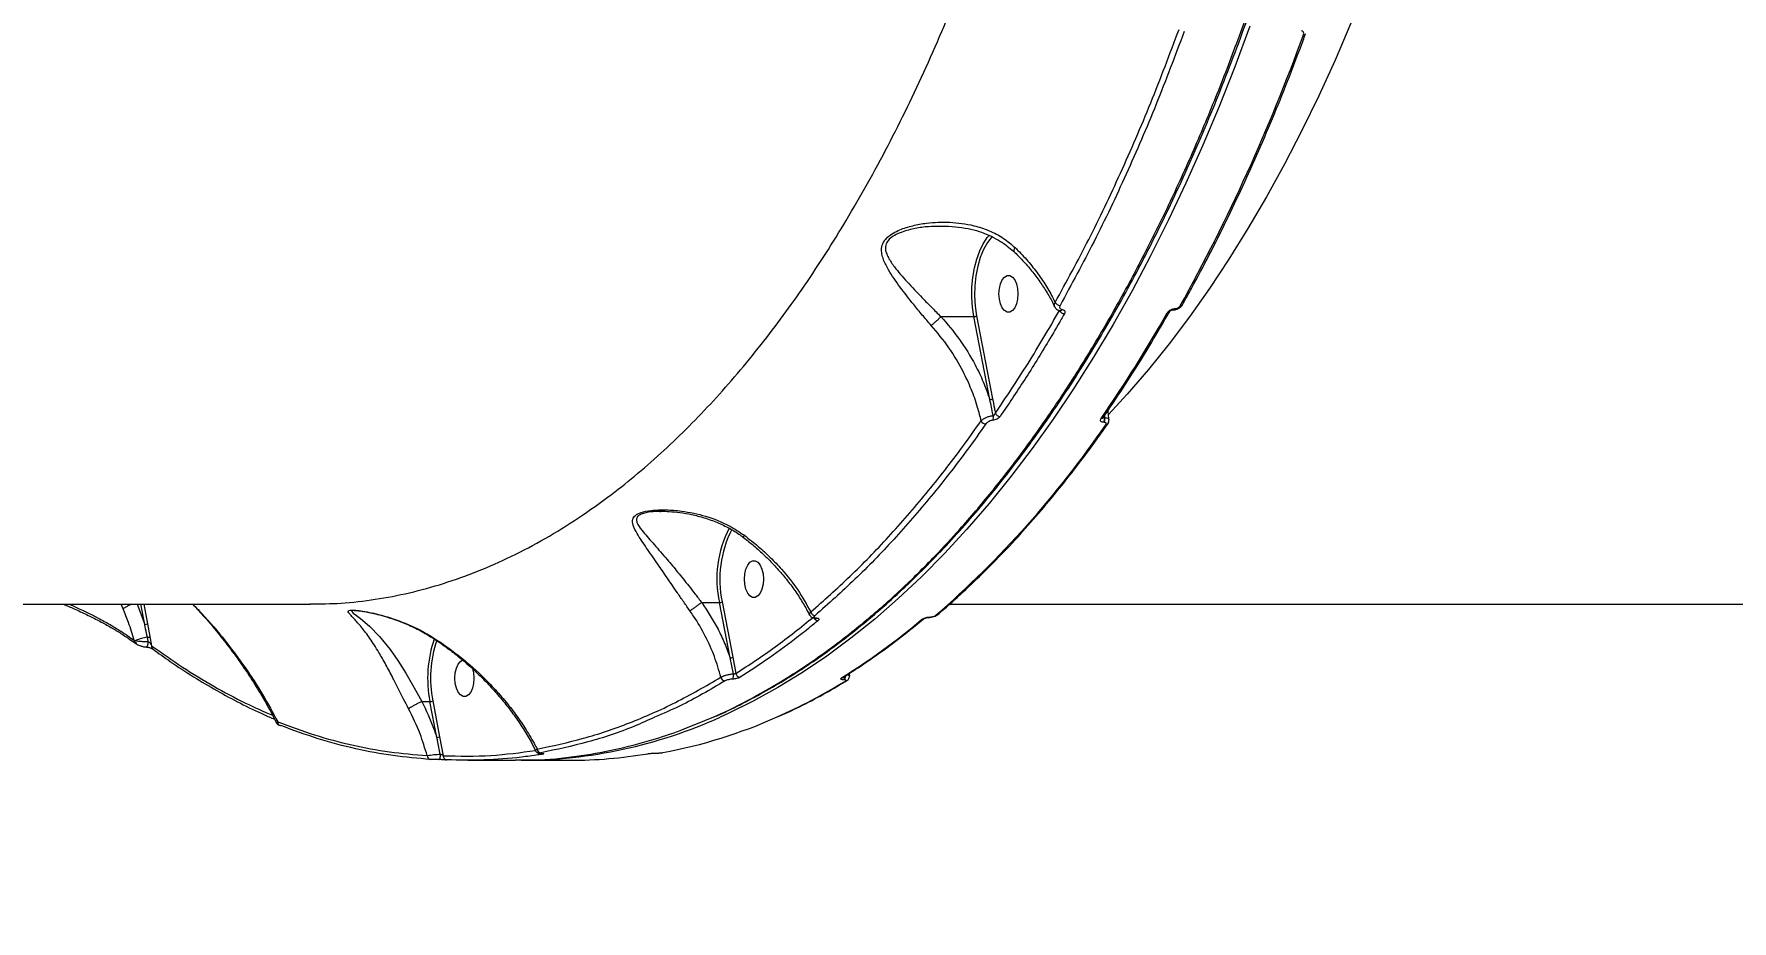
# Model space of a CAD drawing. Header units: millimetres. Extents: x -4688 to 6829, y -6350 to 4771.
# Drawn here: x 1241.4 to 1654.7, y -171.3 to 44.7 of the extents above; entities that cross this region are included whole.
import ezdxf

# ---------------------------------------------------------------- set-up
doc = ezdxf.new("R2010")
doc.units = ezdxf.units.MM
for name, color, linetype in [('DIKOM_ОБЪЕКТ', 7, 'Continuous'), ('DIKOM_РАЗМЕР_ЗОНА', 7, 'Continuous'), ('DIKOM_РАЗМЕР_ОБЪЕКТА', 7, 'Continuous')]:
    doc.layers.add(name, color=color, linetype=linetype)
doc.styles.add('style1', font='arial.ttf', dxfattribs={"width": 0.8})
doc.dimstyles.new('1-50', dxfattribs={"dimtxt": 300, "dimasz": 200, "dimexe": 100, "dimexo": 0, "dimgap": 100, "dimtad": 1, "dimtxsty": 'style1', "dimcen": 200, "dimclrd": 7, "dimclre": 7, "dimclrt": 7, "dimadec": 1, "dimazin": 2, "dimtfac": 1, "dimtmove": 0, "dimatfit": 2, "dimfxl": 0, "dimlwd": 25, "dimlwe": 18, "dimarcsym": 0})

# ---------------------------------------------------------------- blocks, each defined once
blk = doc.blocks.new('*D9')
at = {"layer": 'Defpoints', "color": 0, "transparency": 16777216}
for p in [(2285.35, 2926.08), (233.68, -3329.73), (5655.58, -3329.73)]:
    blk.add_point(p, dxfattribs=at)
at = {"layer": 'DIKOM_РАЗМЕР_ОБЪЕКТА', "color": 7, "lineweight": 18, "transparency": 16777216}
for p, q in [((2285.35, 2926.08), (5755.58, 2926.08)), ((233.68, -3329.73), (5755.58, -3329.73))]:
    blk.add_line(p, q, dxfattribs=at)
at = {"layer": 'DIKOM_РАЗМЕР_ОБЪЕКТА', "color": 7, "lineweight": 25, "transparency": 16777216}
blk.add_line((5655.58, 2726.08), (5655.58, -3129.73), dxfattribs=at)
at = {"layer": 'DIKOM_РАЗМЕР_ОБЪЕКТА', "color": 7, "transparency": 16777216}
for points in [[(5622.24, 2726.08), (5688.91, 2726.08), (5655.58, 2926.08)], [(5622.24, -3129.73), (5688.91, -3129.73), (5655.58, -3329.73)]]:
    blk.add_solid(points, dxfattribs=at)
at = {"layer": 'DIKOM_РАЗМЕР_ОБЪЕКТА', "color": 7, "transparency": 16777216, "insert": (5402.4, -130.27), "char_height": 300, "attachment_point": 5, "rotation": 90, "style": 'style1'}
blk.add_mtext('6250', dxfattribs=at)
blk = doc.blocks.new('*D10')
at = {"layer": 'Defpoints', "color": 0, "transparency": 16777216}
for p in [(2960.09, 4770.95), (741.18, -5330.34), (6729.08, -5330.34)]:
    blk.add_point(p, dxfattribs=at)
at = {"layer": 'DIKOM_РАЗМЕР_ЗОНА', "color": 7, "lineweight": 18, "transparency": 16777216}
for p, q in [((2960.09, 4770.95), (6829.08, 4770.95)), ((741.18, -5330.34), (6829.08, -5330.34))]:
    blk.add_line(p, q, dxfattribs=at)
at = {"layer": 'DIKOM_РАЗМЕР_ЗОНА', "color": 7, "lineweight": 25, "transparency": 16777216}
blk.add_line((6729.08, 4570.95), (6729.08, -5130.34), dxfattribs=at)
at = {"layer": 'DIKOM_РАЗМЕР_ЗОНА', "color": 7, "transparency": 16777216}
for points in [[(6695.74, 4570.95), (6762.41, 4570.95), (6729.08, 4770.95)], [(6695.74, -5130.34), (6762.41, -5130.34), (6729.08, -5330.34)]]:
    blk.add_solid(points, dxfattribs=at)
at = {"layer": 'DIKOM_РАЗМЕР_ЗОНА', "color": 7, "transparency": 16777216, "insert": (6475.9, -93.77), "char_height": 300, "attachment_point": 5, "rotation": 90, "style": 'style1'}
blk.add_mtext('10100', dxfattribs=at)
blk = doc.blocks.new('*D11')
at = {"layer": 'Defpoints', "color": 0, "transparency": 16777216}
for p in [(3703.08, 2652.76), (-3188.42, -47.63), (-3188.42, -4921.77)]:
    blk.add_point(p, dxfattribs=at)
at = {"layer": 'DIKOM_РАЗМЕР_ОБЪЕКТА', "color": 7, "lineweight": 18, "transparency": 16777216}
for p, q in [((3703.08, 2652.76), (3703.08, -5021.77)), ((-3188.42, -47.63), (-3188.42, -5021.77))]:
    blk.add_line(p, q, dxfattribs=at)
at = {"layer": 'DIKOM_РАЗМЕР_ОБЪЕКТА', "color": 7, "lineweight": 25, "transparency": 16777216}
blk.add_line((3503.08, -4921.77), (-2988.42, -4921.77), dxfattribs=at)
at = {"layer": 'DIKOM_РАЗМЕР_ОБЪЕКТА', "color": 7, "transparency": 16777216}
for points in [[(-2988.42, -4888.44), (-2988.42, -4955.11), (-3188.42, -4921.77)], [(3503.08, -4888.44), (3503.08, -4955.11), (3703.08, -4921.77)]]:
    blk.add_solid(points, dxfattribs=at)
at = {"layer": 'DIKOM_РАЗМЕР_ОБЪЕКТА', "color": 7, "transparency": 16777216, "insert": (4.08, -4668.6), "char_height": 300, "attachment_point": 5, "style": 'style1'}
blk.add_mtext('6900', dxfattribs=at)
blk = doc.blocks.new('*D12')
at = {"layer": 'Defpoints', "color": 0, "transparency": 16777216}
for p in [(4937.72, 2926.08), (-4688.42, -671.13), (4937.72, -6249.77)]:
    blk.add_point(p, dxfattribs=at)
at = {"layer": 'DIKOM_РАЗМЕР_ЗОНА', "color": 7, "lineweight": 18, "transparency": 16777216}
for p, q in [((4937.72, 2926.08), (4937.72, -6349.77)), ((-4688.42, -671.13), (-4688.42, -6349.77))]:
    blk.add_line(p, q, dxfattribs=at)
at = {"layer": 'DIKOM_РАЗМЕР_ЗОНА', "color": 7, "lineweight": 25, "transparency": 16777216}
blk.add_line((-4488.42, -6249.77), (4737.72, -6249.77), dxfattribs=at)
at = {"layer": 'DIKOM_РАЗМЕР_ЗОНА', "color": 7, "transparency": 16777216}
for points in [[(-4488.42, -6216.44), (-4488.42, -6283.11), (-4688.42, -6249.77)], [(4737.72, -6216.44), (4737.72, -6283.11), (4937.72, -6249.77)]]:
    blk.add_solid(points, dxfattribs=at)
at = {"layer": 'DIKOM_РАЗМЕР_ЗОНА', "color": 7, "transparency": 16777216, "insert": (124.65, -5996.6), "char_height": 300, "attachment_point": 5, "style": 'style1'}
blk.add_mtext('9650', dxfattribs=at)

msp = doc.modelspace()

# ---------------------------------------------------------------- linework, layer by layer
at = {"layer": 'DIKOM_ОБЪЕКТ', "color": 7, "linetype": 'Continuous', "lineweight": 15}
for p, q in [((1462.441, -2.167), (1461.971, -2.171)), ((1462.165, -24.103), (1470.164, -24.103)), ((1474.07, -44.303), (1470.164, -24.103)), ((1470.835, -23.931), (1474.74, -44.128)), ((1518.757, -22.425), (1518.804, -22.425)), ((1519.104, -22.164), (1519.151, -22.164)), ((1501.898, -48.323), (1501.966, -48.706)), ((1501.966, -48.706), (1502.034, -48.706)), ((1502.034, -48.706), (1502.014, -48.153)), ((1501.854, -49.837), (1501.785, -49.837)), ((1394.442, -71.564), (1393.724, -71.577)), ((1010.582, -94.135), (1308.631, -94.135)), ((1263.065, -95.268), (1262.587, -94.135)), ((1266.472, -94.135), (1268.342, -99.068)), ((1268.342, -99.068), (1267.388, -94.135)), ((1268.092, -94.135), (1269.012, -98.893)), ((1403.947, -93.719), (1408.231, -93.719)), ((1410.842, -107.225), (1408.231, -93.719)), ((1408.901, -93.546), (1411.512, -107.05)), ((1464.258, -94.135), (1726.368, -94.135)), ((1269.012, -98.893), (1269.601, -101.992)), ((1319.405, -95.649), (1319.296, -95.647)), ((1459.288, -97.328), (1459.356, -97.328)), ((1459.493, -97.245), (1459.562, -97.245)), ((1265.762, -102.913), (1266.186, -102.999)), ((1269.191, -103.222), (1268.98, -102.163)), ((1269.601, -101.992), (1270.028, -104.248)), ((1268.759, -104.561), (1268.773, -104.562)), ((1411.635, -111.077), (1410.842, -107.225)), ((1411.512, -107.05), (1412.253, -110.97)), ((1439.954, -111.614), (1439.881, -110.97)), ((1438.318, -111.967), (1438.316, -111.969)), ((1438.538, -112.53), (1438.491, -112.53)), ((1335.813, -117.843), (1335.817, -117.842)), ((1335.817, -117.842), (1337.769, -117.842)), ((1339.457, -126.572), (1337.769, -117.842)), ((1338.439, -117.667), (1340.127, -126.396)), ((1340.127, -126.396), (1341.002, -131.018)), ((1346.957, -132.135), (1358.601, -132.135)), ((1360.315, -132.135), (1371.887, -132.135)), ((1392.922, -130.376), (1392.969, -130.372)), ((1392.922, -130.376), (1393.011, -130.376)), ((1392.969, -130.372), (1393.058, -130.372)), ((1393.011, -130.376), (1393.058, -130.372))]:
    msp.add_line(p, q, dxfattribs=at)
at = {"layer": 'DIKOM_ОБЪЕКТ', "color": 7, "linetype": 'Continuous', "lineweight": 15, "flags": 128}
for points in [[(1537.387, 46.621), (1533.707, 36.746), (1529.881, 27.082), (1525.912, 17.638), (1521.804, 8.422), (1517.559, -0.559), (1513.182, -9.297), (1508.677, -17.785), (1504.046, -26.015), (1499.294, -33.981), (1494.426, -41.676), (1489.444, -49.093), (1484.354, -56.227), (1479.159, -63.07), (1473.864, -69.618), (1468.473, -75.866), (1462.991, -81.806), (1457.423, -87.436), (1451.773, -92.749), (1446.046, -97.741), (1440.247, -102.409), (1434.38, -106.749), (1428.451, -110.755), (1422.465, -114.427), (1416.426, -117.759), (1410.341, -120.749), (1408.442, -121.608)], [(1561.97, 47.32), (1558.12, 38.382), (1554.132, 29.675), (1550.009, 21.209), (1545.755, 12.991), (1541.374, 5.029), (1536.87, -2.67), (1532.247, -10.099), (1527.509, -17.251), (1522.661, -24.119), (1517.708, -30.696), (1512.654, -36.978), (1507.503, -42.957), (1502.949, -47.906)], [(1470.164, -24.103), (1469.832, -21.769), (1469.679, -19.366), (1469.709, -16.946), (1469.922, -14.56), (1470.311, -12.26), (1470.87, -10.095), (1471.586, -8.113), (1472.444, -6.355), (1473.129, -5.265)], [(1474.612, -4.546), (1474.512, -4.656), (1473.456, -6.047), (1472.523, -7.737), (1471.736, -9.687), (1471.113, -11.85), (1470.67, -14.174), (1470.416, -16.602), (1470.359, -19.077), (1470.5, -21.54), (1470.835, -23.931)], [(1473.129, -5.265), (1473.425, -4.86), (1473.941, -4.237)], [(1480.913, -18.553), (1480.819, -19.82), (1480.545, -20.986), (1480.113, -21.954), (1479.558, -22.646), (1478.925, -23.007), (1478.266, -23.007), (1477.633, -22.646), (1477.078, -21.954), (1476.646, -20.986), (1476.372, -19.82), (1476.278, -18.553), (1476.372, -17.285), (1476.646, -16.12), (1477.078, -15.152), (1477.633, -14.459), (1478.266, -14.098), (1478.925, -14.098), (1479.558, -14.459), (1480.113, -15.152), (1480.545, -16.12), (1480.819, -17.285), (1480.913, -18.553)], [(1418.951, -88.012), (1418.857, -89.28), (1418.583, -90.445), (1418.151, -91.413), (1417.596, -92.105), (1416.963, -92.466), (1416.303, -92.466), (1415.67, -92.105), (1415.115, -91.413), (1414.683, -90.445), (1414.409, -89.28), (1414.315, -88.012), (1414.409, -86.744), (1414.683, -85.579), (1415.115, -84.611), (1415.67, -83.919), (1416.303, -83.558), (1416.963, -83.558), (1417.596, -83.919), (1418.151, -84.611), (1418.583, -85.579), (1418.857, -86.744), (1418.951, -88.012)], [(1319.296, -95.647), (1319.08, -95.645), (1318.968, -95.659), (1318.713, -95.816), (1319.102, -96.283), (1319.872, -96.876), (1320.827, -97.604), (1323.042, -99.487), (1325.487, -101.986), (1328.089, -105.197), (1329.95, -107.857), (1331.883, -110.934), (1333.222, -113.221), (1334.596, -115.661), (1335.813, -117.842), (1335.813, -117.843), (1335.813, -117.843)], [(1268.773, -104.562), (1268.856, -104.54), (1268.959, -104.443), (1269.052, -104.274), (1269.126, -104.048), (1269.177, -103.782), (1269.199, -103.499), (1269.191, -103.222)], [(1266.035, -103.627), (1266.027, -103.62), (1265.968, -103.569)], [(1348.489, -112.135), (1348.395, -113.403), (1348.121, -114.568), (1347.689, -115.536), (1347.134, -116.228), (1346.501, -116.589), (1345.842, -116.589), (1345.209, -116.228), (1344.654, -115.536), (1344.222, -114.568), (1343.948, -113.403), (1343.854, -112.135), (1343.948, -110.867), (1344.222, -109.702), (1344.654, -108.734), (1345.209, -108.042), (1345.768, -107.704)], [(1348.147, -109.782), (1348.395, -110.867), (1348.489, -112.135)], [(1339.92, -131.977), (1340.011, -131.954), (1340.098, -131.874), (1340.175, -131.741), (1340.238, -131.563), (1340.283, -131.35), (1340.308, -131.116), (1340.31, -130.873), (1340.29, -130.637)], [(1365.161, -130.646), (1364.993, -130.626), (1364.949, -130.615)]]:
    msp.add_lwpolyline(points, dxfattribs=at)
at = {"layer": 'DIKOM_ОБЪЕКТ', "color": 7, "linetype": 'Continuous', "lineweight": 15}
for centre, radius, start, end in [((1122.755, 199.033), 454.692, 330.98869, 340.13048), ((1550.455, 45.014), 0.527, 261.67067, 327.15674), ((1491.204, -19.921), 1.433, 210.73406, 267.84387), ((1492.261, -21.969), 1.413, 208.36608, 268.03164), ((1491.235, -22.099), 0.525, 267.1738, 328.73959), ((1218.316, 145.976), 343.469, 325.43329, 330.49617), ((1517.298, -22.609), 0.57, 264.72418, 325.73956), ((1518.71, -22.002), 0.426, 275.74727, 337.6816), ((1518.756, -22.001), 0.427, 276.34434, 337.61631), ((1520.446, -20.915), 0.572, 264.85952, 325.67567), ((1474.084, -42.993), 1.311, 269.39035, 300.01766), ((1473.158, -48.909), 1.33, 205.13992, 267.1189), ((1472.992, -48.676), 1.938, 339.90611, 14.26599), ((1476.621, -47.098), 1.329, 203.35123, 267.35014), ((1501.189, -48.293), 0.605, 266.49995, 322.23803), ((1500.387, -49.033), 1.613, 330.13174, 11.70712), ((1500.455, -49.033), 1.613, 330.13174, 11.70712), ((1300.026, 88.316), 245.269, 310.98442, 325.54505), ((1502.306, -49.846), 0.602, 266.34128, 322.19795), ((1434.664, -87.97), 27.051, 152.73697, 192.27154), ((1435.006, -88.037), 26.68, 152.99766, 191.91764), ((1408.245, -92.39), 1.33, 269.38499, 299.55553), ((1268.356, -97.758), 1.311, 269.39037, 300.01936), ((1431.59, -95.706), 1.169, 194.98291, 265.84185), ((1432.324, -96.984), 1.127, 208.19459, 266.62862), ((1431.628, -97.132), 0.435, 266.76947, 305.33268), ((1346.107, 34.666), 173.108, 302.04014, 310.0361), ((1457.477, -97.207), 0.665, 268.70912, 310.14148), ((1459.281, -97.014), 0.314, 270.51655, 312.65996), ((1459.348, -97.013), 0.316, 272.07077, 312.59442), ((1460.902, -96.168), 0.666, 268.72289, 309.84842), ((1266.535, -103.031), 0.781, 171.28824, 223.51145), ((1266.883, -103.278), 0.751, 158.21644, 234.44267), ((1269.869, -110.22), 8.106, 96.29615, 117.02245), ((1268.952, -100.849), 1.314, 271.22811, 299.59535), ((1366.617, -112.152), 29.404, 160.93814, 191.15792), ((1366.841, -112.175), 28.928, 161.45459, 190.94309), ((1270.789, -104.445), 0.786, 165.4972, 229.89998), ((1410.856, -105.915), 1.311, 269.39037, 300.01936), ((1410.083, -111.495), 1.606, 326.99581, 15.08584), ((1413.353, -110.815), 1.111, 188.05471, 265.38759), ((1437.777, -111.701), 1.125, 312.5567, 5.19892), ((1409.676, -111.716), 1.102, 190.58995, 265.44241), ((1363.917, 9.572), 143.548, 293.98224, 301.49282), ((1437.95, -111.379), 0.694, 269.43513, 301.63745), ((1437.74, -111.709), 1.113, 312.45088, 4.12246), ((1438.912, -112.136), 0.696, 269.47691, 301.26014), ((1337.783, -116.532), 1.311, 269.39108, 300.01897), ((1301.533, -122.883), 0.807, 173.44388, 267.33994), ((1359.744, -14.224), 117.91, 270.09605, 294.39402), ((1371.682, -8.48), 123.899, 280.60562, 294.09465), ((1339.471, -125.261), 1.311, 269.39037, 300.01936), ((1337.997, -131.026), 0.906, 178.67588, 265.83141), ((1341.922, -131.097), 0.923, 175.07656, 265.35978), ((1364.838, -129.352), 0.978, 182.81514, 265.3421), ((1371.844, -19.635), 112.5, 270.02168, 279.6639)]:
    msp.add_arc(centre, radius, start, end, dxfattribs=at)
for points, knots in [([(1406.674, -121.602), (1406.927, -121.5), (1410.123, -120.206), (1416.19, -117.054), (1425.24, -111.87), (1434.553, -105.558), (1443.761, -98.373), (1452.48, -90.66), (1460.033, -83.21), (1467.365, -75.293), (1474.48, -66.93), (1481.987, -57.257), (1489.317, -46.931), (1496.447, -35.973), (1503.371, -24.376), (1510.071, -12.157), (1516.53, 0.671), (1522.654, 13.923), (1528.433, 27.544), (1533.868, 41.497), (1539.024, 55.951), (1543.884, 70.874), (1548.064, 84.993), (1551.629, 98.142), (1554.657, 110.232), (1557.488, 122.522), (1560.559, 137.088), (1563.724, 154.008), (1566.811, 173.377), (1569.422, 193.075), (1571.545, 213.074), (1573.157, 233.134), (1574.253, 253.173), (1574.817, 271.041), (1574.886, 282.285), (1574.915, 286.863)], [0, 0, 0, 0, 0.002674, 0.0336807, 0.0647414, 0.1000294, 0.1353971, 0.1670974, 0.1988555, 0.2227766, 0.2536396, 0.2846463, 0.3157069, 0.3470465, 0.3784418, 0.4100276, 0.441856, 0.4737428, 0.5046057, 0.5356123, 0.566673, 0.5980125, 0.6294078, 0.6531848, 0.6769619, 0.7008368, 0.7247118, 0.7605838, 0.7964558, 0.8324116, 0.8686227, 0.9049201, 0.940256, 0.9756719, 1, 1, 1, 1]), ([(1406.965, -121.551), (1407.369, -121.381), (1409.718, -120.393), (1413.968, -118.29), (1419.702, -115.23), (1425.37, -111.85), (1430.977, -108.181), (1436.525, -104.215), (1442.015, -99.953), (1447.449, -95.394), (1452.827, -90.535), (1458.152, -85.376), (1463.425, -79.913), (1468.636, -74.156), (1473.764, -68.13), (1478.789, -61.854), (1483.701, -55.344), (1488.501, -48.598), (1493.193, -41.613), (1497.777, -34.389), (1502.256, -26.922), (1506.63, -19.213), (1510.9, -11.257), (1515.069, -3.054), (1519.137, 5.402), (1523.099, 14.102), (1526.943, 23.013), (1530.651, 32.103), (1534.215, 41.347), (1537.632, 50.741), (1540.906, 60.289), (1544.038, 69.994), (1547.029, 79.858), (1549.88, 89.885), (1552.592, 100.076), (1555.165, 110.436), (1557.6, 120.967), (1559.896, 131.668), (1562.047, 142.509), (1564.043, 153.444), (1565.877, 164.438), (1567.548, 175.478), (1569.056, 186.569), (1570.404, 197.717), (1571.591, 208.924), (1572.619, 220.194), (1573.487, 231.529), (1574.195, 242.932), (1574.746, 254.409), (1575.131, 265.96), (1575.359, 276.787), (1575.38, 283.764), (1575.39, 286.864)], [0, 0, 0, 0, 0.0042449, 0.0246877, 0.0450503, 0.0653556, 0.0856268, 0.1058867, 0.1261566, 0.1464529, 0.1667981, 0.1872147, 0.2077253, 0.2283458, 0.2489713, 0.2694856, 0.2899078, 0.3102607, 0.3305674, 0.3508508, 0.3711338, 0.3914346, 0.4117734, 0.4321732, 0.452657, 0.4732477, 0.4938795, 0.5144259, 0.5348715, 0.5552397, 0.5755536, 0.5958365, 0.6161116, 0.6363993, 0.6567178, 0.6770901, 0.6975392, 0.7180884, 0.7387175, 0.7593013, 0.7797703, 0.8001549, 0.8204783, 0.8407639, 0.8610347, 0.8813137, 0.9016165, 0.9219664, 0.9423865, 0.9628997, 0.9835157, 1, 1, 1, 1]), ([(1308.553, -94.039), (1311.078, -94.028), (1316.389, -94.005), (1324.472, -93.03), (1332.806, -91.447), (1341.118, -89.162), (1349.408, -86.2), (1357.652, -82.552), (1365.844, -78.215), (1373.954, -73.194), (1381.472, -67.844), (1388.398, -62.314), (1394.689, -56.786), (1400.821, -50.893), (1406.797, -44.649), (1412.667, -38.004), (1418.331, -31.077), (1423.78, -23.906), (1429.023, -16.511), (1434.144, -8.776), (1439.248, -0.532), (1444.311, 8.23), (1449.273, 17.441), (1454.023, 26.894), (1458.568, 36.579), (1462.945, 46.575), (1467.08, 56.705), (1470.972, 66.928), (1474.633, 77.232), (1478.122, 87.777), (1481.823, 99.819), (1485.649, 113.437), (1489.495, 128.716), (1492.993, 144.342), (1496.126, 160.26), (1498.891, 176.439), (1501.273, 192.848), (1503.306, 209.473), (1504.333, 220.694), (1504.847, 226.311)], [0, 0, 0, 0, 0.026935, 0.0566634, 0.0864437, 0.1163874, 0.1463841, 0.1765925, 0.2068555, 0.2372861, 0.2677726, 0.29267, 0.317598, 0.3418501, 0.3661022, 0.3904683, 0.4148345, 0.43803, 0.4612254, 0.4845208, 0.5078162, 0.5326544, 0.5575231, 0.5817173, 0.6059116, 0.6302195, 0.6545275, 0.6776674, 0.7008072, 0.7240466, 0.7472859, 0.7787273, 0.8102329, 0.841801, 0.8734341, 0.9049789, 0.9365886, 0.9682615, 1, 1, 1, 1]), ([(1489.972, -20.654), (1492.719, -15.603), (1498.22, -5.487), (1505.953, 10.793), (1513.331, 27.818), (1517.852, 39.83), (1520.115, 45.844)], [0, 0, 0, 0, 0.2482505, 0.4971903, 0.7482387, 1, 1, 1, 1]), ([(1521.362, 45.293), (1519.126, 39.349), (1514.647, 27.443), (1507.295, 10.445), (1499.517, -5.963), (1493.942, -16.219), (1491.15, -21.353)], [0, 0, 0, 0, 0.2482503, 0.4971899, 0.7482385, 1, 1, 1, 1]), ([(1520.918, -21.237), (1521.683, -19.862), (1523.9, -15.874), (1527.484, -9.097), (1531.63, -0.839), (1535.656, 7.64), (1539.56, 16.329), (1543.34, 25.221), (1546.928, 34.153), (1549.418, 40.699), (1550.702, 44.195), (1550.898, 44.728)], [0, 0, 0, 0, 0.0688513, 0.1996783, 0.3305051, 0.4613287, 0.5921489, 0.7229657, 0.8537789, 0.9777041, 1, 1, 1, 1]), ([(1550.379, 44.493), (1550.416, 44.632), (1550.482, 44.878), (1550.415, 45.174), (1550.264, 45.367), (1550.081, 45.45), (1549.951, 45.457), (1549.912, 45.458)], [0, 0, 0, 0, 0.3025704, 0.534681, 0.7254608, 0.9171004, 1, 1, 1, 1]), ([(1459.799, -26.232), (1459.066, -25.392), (1457.588, -23.7), (1455.006, -20.565), (1452.125, -16.865), (1449.631, -13.25), (1448.264, -10.588), (1447.746, -8.843), (1447.637, -7.429), (1448.045, -6.002), (1449.088, -4.731), (1450.494, -3.732), (1452.537, -2.739), (1455.287, -1.883), (1459.386, -1.151), (1464.419, -0.96), (1469.565, -1.663), (1473.935, -3.097), (1477.365, -4.846), (1479.288, -6.508), (1480.189, -7.286)], [0, 0, 0, 0, 0.0515649, 0.1038944, 0.1938056, 0.2863971, 0.343697, 0.372759, 0.4024673, 0.4366789, 0.4671091, 0.4964619, 0.5269704, 0.5803763, 0.634947, 0.725167, 0.8181223, 0.8802031, 0.943889, 1, 1, 1, 1]), ([(1461.971, -2.171), (1461.03, -2.156), (1458.989, -2.122), (1455.871, -2.613), (1453.038, -3.316), (1451.02, -4.19), (1449.721, -5.063), (1448.828, -6.093), (1448.556, -7.345), (1448.804, -8.573), (1449.498, -10.112), (1451.12, -12.447), (1453.916, -15.652), (1457.03, -18.944), (1459.817, -21.795), (1461.356, -23.333), (1462.143, -24.108), (1462.145, -24.11)], [0, 0, 0, 0, 0.0678899, 0.1472384, 0.227781, 0.2806192, 0.3117447, 0.352637, 0.3988824, 0.4398019, 0.4821495, 0.5666074, 0.7028512, 0.8425728, 0.9207204, 0.9997607, 1, 1, 1, 1]), ([(1461.977, -2.07), (1462.115, -2.063), (1463.351, -2.006), (1465.645, -2.165), (1468.669, -2.603), (1471.384, -3.298), (1473.843, -4.209), (1476.141, -5.397), (1478.18, -6.744), (1479.329, -7.808), (1479.835, -8.277)], [0, 0, 0, 0, 0.0211976, 0.1899465, 0.3524853, 0.4918717, 0.6219617, 0.7592092, 0.8938393, 1, 1, 1, 1]), ([(1480.189, -7.286), (1480.171, -7.316), (1480.088, -7.448), (1479.935, -7.731), (1479.823, -8.047), (1479.894, -8.141), (1479.925, -8.181)], [0, 0, 0, 0, 0.0663634, 0.2940787, 0.6941129, 1, 1, 1, 1]), ([(1479.884, -8.216), (1480.613, -8.943), (1482.157, -10.484), (1484.273, -12.958), (1486.27, -15.584), (1488.003, -18.26), (1489.185, -20.306), (1489.698, -21.45), (1489.808, -21.696)], [0, 0, 0, 0, 0.1729449, 0.3666746, 0.5606659, 0.7542954, 0.9471559, 1, 1, 1, 1]), ([(1480.189, -7.286), (1480.424, -7.518), (1481.625, -8.704), (1483.667, -10.937), (1486.111, -14.062), (1488.27, -17.315), (1489.403, -19.536), (1489.972, -20.654)], [0, 0, 0, 0, 0.0563914, 0.288291, 0.5227681, 0.7600043, 1, 1, 1, 1]), ([(1489.833, -21.681), (1489.833, -21.681), (1489.727, -21.56), (1489.732, -21.201), (1489.892, -20.836), (1489.972, -20.654)], [0, 0, 0, 0, 0.0009517, 0.5003269, 1, 1, 1, 1]), ([(1459.799, -26.232), (1459.816, -26.219), (1459.992, -26.082), (1460.384, -25.761), (1461.002, -25.218), (1461.63, -24.632), (1461.973, -24.284), (1462.145, -24.11)], [0, 0, 0, 0, 0.0262315, 0.2630996, 0.508735, 0.7543675, 1, 1, 1, 1]), ([(1462.145, -24.11), (1462.147, -24.108), (1462.153, -24.104), (1462.161, -24.103), (1462.165, -24.103)], [0, 0, 0, 0, 0.413179, 1, 1, 1, 1]), ([(1462.165, -24.103), (1463.711, -25.911), (1466.844, -29.573), (1470.138, -35.047), (1472.535, -40.002), (1473.557, -42.865), (1474.07, -44.303)], [0, 0, 0, 0, 0.300144, 0.6082191, 0.8030963, 1, 1, 1, 1]), ([(1470.164, -24.103), (1470.215, -24.101), (1470.317, -24.097), (1470.487, -24.068), (1470.646, -24.024), (1470.754, -23.979), (1470.81, -23.948), (1470.829, -23.935), (1470.835, -23.931)], [0, 0, 0, 0, 0.2146449, 0.4292897, 0.6439376, 0.8585921, 0.9552035, 1, 1, 1, 1]), ([(1475.401, -47.624), (1478.076, -43.643), (1483.433, -35.67), (1488.487, -26.987), (1491.017, -22.641)], [0, 0, 0, 0, 0.49945, 1, 1, 1, 1]), ([(1492.212, -23.382), (1491.958, -23.829), (1490.684, -26.063), (1487.5, -31.496), (1482.576, -39.5), (1478.566, -45.449), (1476.56, -48.425)], [0, 0, 0, 0, 0.0507693, 0.253855, 0.6266991, 1, 1, 1, 1]), ([(1489.867, -21.689), (1489.927, -21.815), (1490.076, -22.122), (1490.542, -22.435), (1490.943, -22.613), (1491.185, -22.613), (1491.21, -22.613)], [0, 0, 0, 0, 0.2414979, 0.5921007, 0.9576845, 1, 1, 1, 1]), ([(1491.15, -21.353), (1491.1, -21.468), (1491, -21.698), (1491.052, -22.006), (1491.251, -22.24), (1491.498, -22.342), (1491.657, -22.367), (1491.684, -22.372)], [0, 0, 0, 0, 0.2378088, 0.4755153, 0.7135038, 0.9515312, 1, 1, 1, 1]), ([(1491.202, -22.624), (1491.212, -22.625), (1491.234, -22.628), (1491.228, -22.626), (1491.225, -22.626)], [0, 0, 0, 0, 0.4648263, 1, 1, 1, 1]), ([(1491.684, -22.372), (1491.71, -22.376), (1491.868, -22.401), (1492.114, -22.502), (1492.312, -22.735), (1492.363, -23.04), (1492.263, -23.268), (1492.212, -23.382)], [0, 0, 0, 0, 0.0479293, 0.2856334, 0.523625, 0.7617704, 1, 1, 1, 1]), ([(1501.667, -48.663), (1502.5, -47.446), (1504.917, -43.918), (1508.839, -37.882), (1513.383, -30.536), (1516.315, -25.452), (1517.769, -22.929)], [0, 0, 0, 0, 0.1499024, 0.434722, 0.7195448, 1, 1, 1, 1]), ([(1517.246, -23.176), (1517.324, -23.063), (1517.482, -22.835), (1517.875, -22.532), (1518.331, -22.302), (1518.761, -22.181), (1519.007, -22.168), (1519.104, -22.164)], [0, 0, 0, 0, 0.2150376, 0.4299703, 0.6447112, 0.8592201, 1, 1, 1, 1]), ([(1517.771, -22.926), (1517.771, -22.926), (1517.773, -22.923), (1517.811, -22.865), (1517.899, -22.776), (1518.047, -22.66), (1518.244, -22.55), (1518.453, -22.471), (1518.64, -22.43), (1518.718, -22.428), (1518.754, -22.427)], [0, 0, 0, 0, 0.0187055, 0.1420086, 0.26544, 0.4099579, 0.5679992, 0.7306711, 0.8740953, 1, 1, 1, 1]), ([(1518.803, -22.425), (1518.803, -22.425), (1519.021, -22.452), (1519.507, -22.338), (1520.198, -22.029), (1520.697, -21.626), (1520.852, -21.313), (1520.895, -21.227)], [0, 0, 0, 0, 0.0006269, 0.270608, 0.5683413, 0.8807924, 1, 1, 1, 1]), ([(1519.151, -22.164), (1519.217, -22.16), (1519.382, -22.152), (1519.671, -22.07), (1519.975, -21.916), (1520.238, -21.713), (1520.342, -21.561), (1520.394, -21.484)], [0, 0, 0, 0, 0.1422682, 0.3570915, 0.5715532, 0.7857145, 1, 1, 1, 1]), ([(1471.954, -49.474), (1471.681, -48.384), (1471.035, -45.803), (1469.593, -41.764), (1467.34, -36.852), (1464.201, -31.506), (1461.279, -28.005), (1459.799, -26.232)], [0, 0, 0, 0, 0.1301673, 0.3081385, 0.4882733, 0.7408505, 1, 1, 1, 1]), ([(1474.87, -48.199), (1474.854, -48.12), (1474.597, -46.821), (1474.325, -45.523), (1474.07, -44.303)], [0, 0, 0, 0, 0.0607914, 1, 1, 1, 1]), ([(1474.74, -44.128), (1474.881, -44.872), (1475.103, -46.036), (1475.322, -47.203), (1475.401, -47.624)], [0, 0, 0, 0, 0.6388982, 1, 1, 1, 1]), ([(1430.461, -96.008), (1433.667, -93.177), (1440.088, -87.509), (1449.46, -77.833), (1458.624, -67.286), (1466.102, -57.711), (1470.471, -51.562), (1471.954, -49.474)], [0, 0, 0, 0, 0.22004644, 0.44062187, 0.66281158, 0.88554601, 1, 1, 1, 1]), ([(1471.954, -49.474), (1471.998, -49.428), (1472.175, -49.243), (1472.614, -48.924), (1473.319, -48.576), (1474.107, -48.31), (1474.615, -48.236), (1474.87, -48.199)], [0, 0, 0, 0, 0.07808282, 0.31397772, 0.54320928, 0.77108262, 1, 1, 1, 1]), ([(1474.812, -49.342), (1474.659, -49.365), (1474.353, -49.41), (1473.884, -49.593), (1473.47, -49.84), (1473.217, -50.069), (1473.116, -50.204), (1473.091, -50.238)], [0, 0, 0, 0, 0.2263604, 0.4527269, 0.6823825, 0.9207758, 1, 1, 1, 1]), ([(1476.56, -48.425), (1476.534, -48.46), (1476.432, -48.599), (1476.173, -48.835), (1475.751, -49.087), (1475.276, -49.273), (1474.967, -49.319), (1474.812, -49.342)], [0, 0, 0, 0, 0.0795875, 0.3194881, 0.5497988, 0.7748586, 1, 1, 1, 1]), ([(1474.87, -48.199), (1474.914, -48.188), (1474.966, -48.175), (1475.066, -48.121), (1475.175, -48.036), (1475.299, -47.878), (1475.369, -47.733), (1475.395, -47.646), (1475.401, -47.624)], [0, 0, 0, 0, 0.1726699, 0.1993868, 0.4134528, 0.6505821, 0.9118258, 1, 1, 1, 1]), ([(1501.785, -49.837), (1501.713, -49.834), (1501.498, -49.825), (1501.208, -49.728), (1501.007, -49.517), (1500.969, -49.226), (1501.091, -49.006), (1501.152, -48.897)], [0, 0, 0, 0, 0.1082969, 0.3204328, 0.5430623, 0.7715679, 1, 1, 1, 1]), ([(1501.666, -48.662), (1501.662, -48.668), (1501.657, -48.675), (1501.667, -48.663), (1501.667, -48.663)], [0, 0, 0, 0, 0.9758407, 1, 1, 1, 1]), ([(1501.776, -48.627), (1501.777, -48.628), (1501.794, -48.658), (1501.84, -48.678), (1501.905, -48.702), (1501.941, -48.705), (1501.966, -48.706)], [0, 0, 0, 0, 0.0010105, 0.5119767, 0.672048, 1, 1, 1, 1]), ([(1502.034, -48.706), (1502.133, -48.713), (1502.416, -48.734), (1502.783, -48.85), (1503.032, -49.031), (1503.029, -49.183), (1503.028, -49.235)], [0, 0, 0, 0, 0.1700243, 0.4896608, 0.8232552, 1, 1, 1, 1]), ([(1502.769, -50.207), (1502.807, -50.16), (1502.952, -49.975), (1503.075, -49.633), (1503.049, -49.343), (1503.038, -49.23)], [0, 0, 0, 0, 0.175113, 0.6785725, 1, 1, 1, 1]), ([(1503.087, -49.229), (1502.999, -48.593), (1502.89, -47.81), (1502.872, -47.041), (1502.869, -46.897)], [0, 0, 0, 0, 0.8128628, 1, 1, 1, 1]), ([(1473.091, -50.238), (1471.605, -52.33), (1467.261, -58.444), (1459.826, -67.97), (1450.682, -78.511), (1441.255, -88.261), (1434.758, -93.999), (1431.505, -96.872)], [0, 0, 0, 0, 0.1144547, 0.3345006, 0.5550758, 0.7772655, 1, 1, 1, 1]), ([(1461.328, -96.68), (1462.283, -95.858), (1465.052, -93.475), (1469.581, -89.311), (1474.89, -84.098), (1480.122, -78.601), (1485.273, -72.828), (1490.341, -66.785), (1495.319, -60.472), (1499.457, -54.919), (1501.92, -51.434), (1502.782, -50.214)], [0, 0, 0, 0, 0.0652905, 0.1892535, 0.3132289, 0.4372174, 0.5612163, 0.6852232, 0.8092358, 0.9332525, 1, 1, 1, 1]), ([(1502.268, -50.446), (1502.308, -50.375), (1502.388, -50.232), (1502.364, -50.043), (1502.233, -49.907), (1502.043, -49.844), (1501.903, -49.838), (1501.854, -49.837)], [0, 0, 0, 0, 0.2288294, 0.4578465, 0.6785143, 0.8883618, 1, 1, 1, 1]), ([(1401.062, -95.765), (1400.549, -95.034), (1399.516, -93.561), (1397.665, -90.852), (1395.525, -87.704), (1392.978, -83.992), (1390.424, -80.323), (1388.353, -77.266), (1387.179, -75.005), (1386.976, -73.533), (1387.683, -72.466), (1389.236, -71.695), (1391.866, -71.203), (1395.258, -71.095), (1399.73, -71.453), (1404.97, -72.582), (1410.163, -74.582), (1413.105, -76.545), (1414.307, -77.347)], [0, 0, 0, 0, 0.0400994, 0.0808883, 0.149972, 0.2211627, 0.3125707, 0.4066966, 0.4681058, 0.5184496, 0.5509518, 0.5857536, 0.6308473, 0.6885498, 0.7478282, 0.8397944, 0.9345761, 1, 1, 1, 1]), ([(1393.724, -71.577), (1393.185, -71.575), (1391.766, -71.57), (1389.972, -71.887), (1388.889, -72.333), (1388.269, -72.788), (1387.982, -73.319), (1388.073, -74.036), (1388.537, -75.069), (1389.887, -76.836), (1392.337, -79.576), (1395.223, -82.867), (1398.065, -86.275), (1400.36, -89.144), (1402.336, -91.667), (1403.402, -93.033), (1403.941, -93.72), (1403.941, -93.721)], [0, 0, 0, 0, 0.0398748, 0.1051012, 0.1424729, 0.1535169, 0.1988443, 0.2352231, 0.2726479, 0.3661019, 0.5091539, 0.655798, 0.764289, 0.8752474, 0.9371669, 0.9999499, 1, 1, 1, 1]), ([(1393.725, -71.527), (1393.819, -71.522), (1394.555, -71.486), (1396.198, -71.545), (1398.695, -71.767), (1401.566, -72.272), (1404.622, -73.063), (1407.701, -74.165), (1410.613, -75.584), (1412.739, -76.825), (1413.812, -77.684), (1414.08, -77.898)], [0, 0, 0, 0, 0.0137723, 0.1082709, 0.231937, 0.3653858, 0.5103262, 0.6656678, 0.8135288, 0.9535332, 1, 1, 1, 1]), ([(1414.094, -77.88), (1414.933, -78.539), (1416.712, -79.936), (1419.246, -82.244), (1421.727, -84.752), (1424.029, -87.384), (1426.138, -90.109), (1428.007, -92.9), (1429.346, -95.141), (1429.965, -96.443), (1430.135, -96.799)], [0, 0, 0, 0, 0.12044005, 0.25513475, 0.39153949, 0.52940081, 0.66833714, 0.80787388, 0.94742344, 1, 1, 1, 1]), ([(1414.128, -77.839), (1414.117, -77.815), (1414.092, -77.763), (1414.202, -77.534), (1414.292, -77.373), (1414.307, -77.347)], [0, 0, 0, 0, 0.4255094, 0.9080389, 1, 1, 1, 1]), ([(1414.307, -77.347), (1415.451, -78.237), (1417.663, -79.957), (1420.67, -82.744), (1423.99, -86.242), (1427.505, -90.663), (1429.467, -94.211), (1430.461, -96.008)], [0, 0, 0, 0, 0.164794, 0.3184402, 0.4735199, 0.7333093, 1, 1, 1, 1]), ([(1248.61, -94.135), (1249.474, -94.503), (1251.414, -95.33), (1254.242, -96.66), (1257.119, -98.109), (1259.81, -99.582), (1262.283, -101.059), (1264.355, -102.401), (1265.479, -103.233), (1265.956, -103.585)], [0, 0, 0, 0, 0.1207295, 0.2712922, 0.4235221, 0.5770622, 0.7314476, 0.8861035, 1, 1, 1, 1]), ([(1249.953, -94.135), (1250.216, -94.247), (1252.773, -95.334), (1256.14, -97.016), (1259.94, -99.104), (1262.955, -100.92), (1264.725, -102.177), (1265.762, -102.913)], [0, 0, 0, 0, 0.0399333, 0.3874886, 0.5658787, 0.7456056, 1, 1, 1, 1]), ([(1265.204, -94.135), (1265.078, -94.186), (1264.695, -94.343), (1264.068, -94.65), (1263.491, -94.971), (1263.192, -95.17), (1263.084, -95.253), (1263.065, -95.268)], [0, 0, 0, 0, 0.1452059, 0.4411437, 0.7370826, 0.953068, 1, 1, 1, 1]), ([(1279.996, -94.135), (1280.992, -95.197), (1283.118, -97.466), (1286.18, -101.102), (1289.271, -105.059), (1292.289, -109.264), (1295.174, -113.63), (1297.797, -118.065), (1299.502, -121.141), (1300.248, -122.732), (1300.308, -122.859)], [0, 0, 0, 0, 0.1175523, 0.2510052, 0.3901711, 0.5353947, 0.6882157, 0.8391499, 0.9872428, 1, 1, 1, 1]), ([(1280.05, -94.135), (1280.781, -94.878), (1283.612, -97.757), (1287.906, -102.896), (1292.844, -109.5), (1297.155, -116.107), (1299.54, -120.564), (1300.732, -122.79)], [0, 0, 0, 0, 0.08303621, 0.32183634, 0.54775714, 0.77406244, 1, 1, 1, 1]), ([(1403.941, -93.721), (1403.743, -93.86), (1403.346, -94.139), (1402.645, -94.634), (1401.964, -95.117), (1401.456, -95.481), (1401.181, -95.678), (1401.084, -95.749), (1401.062, -95.765)], [0, 0, 0, 0, 0.2114821, 0.4229643, 0.6344468, 0.84593, 0.964786, 1, 1, 1, 1]), ([(1403.941, -93.721), (1403.942, -93.72), (1403.944, -93.719), (1403.946, -93.719), (1403.947, -93.719)], [0, 0, 0, 0, 0.6548043, 1, 1, 1, 1]), ([(1403.947, -93.719), (1405.335, -95.854), (1407.422, -99.063), (1409.559, -103.668), (1410.413, -106.036), (1410.842, -107.225)], [0, 0, 0, 0, 0.49713383, 0.74753498, 1, 1, 1, 1]), ([(1265.762, -102.913), (1265.343, -101.463), (1264.597, -98.884), (1263.531, -96.369), (1263.065, -95.268)], [0, 0, 0, 0, 0.5623929, 1, 1, 1, 1]), ([(1268.98, -102.163), (1268.917, -101.85), (1268.711, -100.818), (1268.494, -99.787), (1268.342, -99.068)], [0, 0, 0, 0, 0.30300289, 1, 1, 1, 1]), ([(1332.588, -119.603), (1332.179, -118.813), (1331.328, -117.167), (1330.053, -114.623), (1328.609, -111.776), (1327.027, -108.777), (1325.147, -105.483), (1323.128, -102.348), (1321.086, -99.653), (1319.556, -97.937), (1318.559, -96.875), (1317.973, -96.203), (1317.78, -95.759), (1318.229, -95.543), (1319.28, -95.536), (1320.969, -95.729), (1323.014, -96.092), (1326.406, -96.868), (1331.098, -98.363), (1335.375, -100.336), (1337.648, -101.698), (1338.109, -101.974)], [0, 0, 0, 0, 0.0399715, 0.083299, 0.1277351, 0.1880435, 0.2502378, 0.3338835, 0.4199859, 0.5013491, 0.5428288, 0.5846608, 0.6297904, 0.6581297, 0.6869604, 0.7180466, 0.7529296, 0.7887563, 0.8810067, 0.9758693, 1, 1, 1, 1]), ([(1319.296, -95.64), (1319.36, -95.64), (1319.525, -95.64), (1320.048, -95.677), (1320.856, -95.771), (1321.958, -95.944), (1323.363, -96.22), (1325.12, -96.63), (1327.329, -97.246), (1330.057, -98.152), (1333.083, -99.392), (1335.831, -100.731), (1337.414, -101.731), (1338.025, -102.117)], [0, 0, 0, 0, 0.0254598, 0.0661837, 0.1166845, 0.1771002, 0.2465549, 0.3319241, 0.4398236, 0.5731496, 0.7384375, 0.8991333, 1, 1, 1, 1]), ([(1408.592, -111.918), (1408.108, -110.231), (1407.13, -106.824), (1404.859, -101.81), (1402.724, -98.144), (1401.352, -96.18), (1401.062, -95.765)], [0, 0, 0, 0, 0.2991599, 0.6039868, 0.9163485, 1, 1, 1, 1]), ([(1412.253, -110.97), (1415.449, -108.892), (1421.849, -104.73), (1428.082, -99.706), (1431.203, -97.19)], [0, 0, 0, 0, 0.4994501, 1, 1, 1, 1]), ([(1432.258, -98.109), (1431.942, -98.371), (1430.363, -99.681), (1426.443, -102.811), (1420.447, -107.277), (1415.659, -110.373), (1413.264, -111.922)], [0, 0, 0, 0, 0.0507678, 0.2538476, 0.6266954, 1, 1, 1, 1]), ([(1430.237, -96.759), (1430.208, -96.654), (1430.146, -96.431), (1430.352, -96.155), (1430.461, -96.008)], [0, 0, 0, 0, 0.4703613, 1, 1, 1, 1]), ([(1430.253, -96.774), (1430.291, -96.859), (1430.387, -97.072), (1430.688, -97.308), (1431.094, -97.502), (1431.42, -97.542), (1431.603, -97.564)], [0, 0, 0, 0, 0.1595588, 0.39847907, 0.66256634, 1, 1, 1, 1]), ([(1431.505, -96.872), (1431.435, -96.943), (1431.296, -97.087), (1431.305, -97.278), (1431.48, -97.418), (1431.715, -97.473), (1431.861, -97.486), (1431.879, -97.487)], [0, 0, 0, 0, 0.24786166, 0.49589635, 0.73645108, 0.96703356, 1, 1, 1, 1]), ([(1431.596, -97.568), (1431.614, -97.569), (1431.668, -97.572), (1431.697, -97.582), (1431.686, -97.578), (1431.685, -97.578)], [0, 0, 0, 0, 0.321153, 0.9336969, 1, 1, 1, 1]), ([(1431.879, -97.487), (1431.896, -97.489), (1432.045, -97.502), (1432.283, -97.558), (1432.462, -97.701), (1432.471, -97.893), (1432.329, -98.037), (1432.258, -98.109)], [0, 0, 0, 0, 0.0299153, 0.261791, 0.5039481, 0.7520215, 1, 1, 1, 1]), ([(1438.315, -111.97), (1439.309, -111.341), (1442.191, -109.52), (1446.918, -106.274), (1452.459, -102.174), (1456.093, -99.2), (1457.9, -97.72)], [0, 0, 0, 0, 0.1499044, 0.4342799, 0.7187034, 1, 1, 1, 1]), ([(1457.462, -97.872), (1457.537, -97.816), (1457.706, -97.692), (1458.09, -97.515), (1458.558, -97.366), (1459.051, -97.265), (1459.346, -97.252), (1459.493, -97.245)], [0, 0, 0, 0, 0.1741801, 0.389583, 0.5958005, 0.7978792, 1, 1, 1, 1]), ([(1457.906, -97.716), (1457.908, -97.714), (1457.913, -97.71), (1457.991, -97.657), (1458.146, -97.579), (1458.395, -97.482), (1458.703, -97.396), (1459.001, -97.344), (1459.203, -97.327), (1459.272, -97.329), (1459.284, -97.33)], [0, 0, 0, 0, 0.0605343, 0.1706829, 0.3102913, 0.472456, 0.6568998, 0.8238015, 0.9682235, 1, 1, 1, 1]), ([(1459.359, -97.323), (1459.396, -97.324), (1459.628, -97.334), (1460.107, -97.257), (1460.741, -97.047), (1461.153, -96.865), (1461.309, -96.688), (1461.324, -96.671)], [0, 0, 0, 0, 0.0550544, 0.3415613, 0.6395384, 0.9670074, 1, 1, 1, 1]), ([(1459.562, -97.245), (1459.659, -97.241), (1459.853, -97.233), (1460.177, -97.166), (1460.481, -97.068), (1460.73, -96.952), (1460.838, -96.871), (1460.887, -96.834)], [0, 0, 0, 0, 0.2039663, 0.4080118, 0.6135217, 0.826536, 1, 1, 1, 1]), ([(1266.186, -102.999), (1266.391, -103.031), (1266.842, -103.101), (1267.653, -103.172), (1268.483, -103.217), (1268.951, -103.22), (1269.191, -103.222)], [0, 0, 0, 0, 0.2543422, 0.5586974, 0.7734627, 1, 1, 1, 1]), ([(1269.191, -103.222), (1269.22, -103.232), (1269.275, -103.252), (1269.387, -103.327), (1269.553, -103.48), (1269.771, -103.763), (1269.929, -104.035), (1270.011, -104.211), (1270.028, -104.248)], [0, 0, 0, 0, 0.0644764, 0.1180643, 0.268991, 0.5294818, 0.8996044, 1, 1, 1, 1]), ([(1338.028, -102.112), (1338.355, -102.312), (1339.722, -103.144), (1342.048, -104.798), (1345.012, -107.079), (1347.903, -109.573), (1350.709, -112.25), (1353.397, -115.094), (1355.935, -118.081), (1358.308, -121.192), (1360.47, -124.394), (1362.228, -127.306), (1363.144, -129.143), (1363.516, -129.887)], [0, 0, 0, 0, 0.0284424, 0.1187755, 0.2118331, 0.307703, 0.4062889, 0.5072862, 0.6101679, 0.7145874, 0.8211086, 0.9275298, 1, 1, 1, 1]), ([(1338.042, -102.089), (1338.047, -102.08), (1338.052, -102.069), (1338.101, -101.988), (1338.109, -101.974)], [0, 0, 0, 0, 0.8257144, 1, 1, 1, 1]), ([(1338.109, -101.974), (1338.795, -102.408), (1340.626, -103.569), (1343.491, -105.618), (1347.753, -109.015), (1351.834, -112.863), (1355.63, -117.086), (1358.422, -120.608), (1360.941, -124.249), (1362.71, -127.202), (1363.613, -128.927), (1363.86, -129.4)], [0, 0, 0, 0, 0.0601169, 0.1606253, 0.2618619, 0.4689752, 0.5879989, 0.7078536, 0.830228, 0.9534373, 1, 1, 1, 1]), ([(1266.044, -103.616), (1266.091, -103.657), (1266.206, -103.757), (1266.353, -103.834), (1266.439, -103.88)], [0, 0, 0, 0, 0.4126832, 1, 1, 1, 1]), ([(1266.456, -103.874), (1266.612, -103.961), (1266.967, -104.16), (1267.657, -104.38), (1268.308, -104.534), (1268.654, -104.543), (1268.76, -104.546)], [0, 0, 0, 0, 0.2544665, 0.5783286, 0.8706494, 1, 1, 1, 1]), ([(1268.772, -104.563), (1268.806, -104.565), (1268.898, -104.57), (1269.005, -104.587), (1269.073, -104.598)], [0, 0, 0, 0, 0.364904, 1, 1, 1, 1]), ([(1269.073, -104.598), (1269.076, -104.599), (1269.17, -104.612), (1269.385, -104.664), (1269.719, -104.765), (1270.052, -104.903), (1270.258, -105.026), (1270.289, -105.051), (1270.291, -105.053)], [0, 0, 0, 0, 0.0055023, 0.1655011, 0.3733191, 0.6469432, 0.9769155, 1, 1, 1, 1]), ([(1270.028, -104.248), (1272.522, -106.013), (1277.513, -109.546), (1285.134, -114.154), (1292.439, -118.1), (1297.24, -120.217), (1299.438, -121.186)], [0, 0, 0, 0, 0.25933119, 0.51901586, 0.77977122, 1, 1, 1, 1]), ([(1270.302, -105.023), (1271.718, -106.052), (1274.998, -108.436), (1280.201, -111.818), (1285.887, -115.224), (1291.611, -118.289), (1296.292, -120.589), (1299.079, -121.755), (1299.933, -122.113)], [0, 0, 0, 0, 0.1467681, 0.3397769, 0.5321752, 0.7237741, 0.9153271, 1, 1, 1, 1]), ([(1408.592, -111.918), (1408.624, -111.898), (1408.799, -111.787), (1409.237, -111.584), (1409.987, -111.345), (1410.83, -111.158), (1411.366, -111.104), (1411.635, -111.077)], [0, 0, 0, 0, 0.0531619, 0.2899989, 0.5268294, 0.7633656, 1, 1, 1, 1]), ([(1411.635, -111.077), (1411.689, -111.075), (1411.797, -111.07), (1411.967, -111.048), (1412.12, -111.017), (1412.21, -110.989), (1412.246, -110.973), (1412.253, -110.97)], [0, 0, 0, 0, 0.2355405, 0.4715874, 0.7082638, 0.9453562, 1, 1, 1, 1]), ([(1439.268, -112.723), (1439.314, -112.697), (1439.471, -112.611), (1439.695, -112.378), (1439.858, -112.017), (1439.915, -111.737), (1439.873, -111.607), (1439.871, -111.602)], [0, 0, 0, 0, 0.1281743, 0.4351144, 0.7086421, 0.9893357, 1, 1, 1, 1]), ([(1439.352, -111.308), (1439.454, -111.329), (1439.701, -111.382), (1439.87, -111.499), (1439.854, -111.595), (1439.848, -111.624)], [0, 0, 0, 0, 0.3266286, 0.7949105, 1, 1, 1, 1]), ([(1363.86, -129.4), (1367.622, -128.609), (1375.156, -127.025), (1386.388, -123.159), (1397.571, -118.285), (1404.915, -114.043), (1408.592, -111.918)], [0, 0, 0, 0, 0.2482527, 0.4971938, 0.7482409, 1, 1, 1, 1]), ([(1409.588, -112.814), (1405.959, -114.955), (1400.297, -118.294), (1394.518, -120.757), (1392.443, -121.641)], [0, 0, 0, 0, 0.6409032, 1, 1, 1, 1]), ([(1411.431, -112.37), (1411.269, -112.382), (1410.944, -112.405), (1410.434, -112.501), (1409.979, -112.629), (1409.714, -112.741), (1409.608, -112.803), (1409.588, -112.814)], [0, 0, 0, 0, 0.236408, 0.4729314, 0.7098822, 0.9468304, 1, 1, 1, 1]), ([(1413.264, -111.922), (1413.244, -111.934), (1413.138, -111.998), (1412.873, -112.111), (1412.422, -112.24), (1411.914, -112.335), (1411.592, -112.359), (1411.431, -112.37)], [0, 0, 0, 0, 0.0545852, 0.2913569, 0.527817, 0.7639702, 1, 1, 1, 1]), ([(1422.55, -121.496), (1424.04, -120.828), (1427.463, -119.293), (1432.672, -116.579), (1436.747, -114.263), (1438.907, -112.953), (1439.272, -112.732)], [0, 0, 0, 0, 0.2646345, 0.608121, 0.9337339, 1, 1, 1, 1]), ([(1438.491, -112.53), (1438.4, -112.528), (1438.17, -112.522), (1437.897, -112.468), (1437.738, -112.365), (1437.737, -112.228), (1437.874, -112.125), (1437.943, -112.073)], [0, 0, 0, 0, 0.1407799, 0.3552888, 0.57002972, 0.78496235, 1, 1, 1, 1]), ([(1438.906, -112.832), (1438.951, -112.798), (1439.043, -112.731), (1439.043, -112.64), (1438.937, -112.572), (1438.754, -112.535), (1438.6, -112.531), (1438.538, -112.53)], [0, 0, 0, 0, 0.2142855, 0.4284468, 0.6429085, 0.8577318, 1, 1, 1, 1]), ([(1335.813, -117.843), (1335.589, -117.94), (1335.141, -118.134), (1334.372, -118.517), (1333.64, -118.915), (1333.036, -119.28), (1332.721, -119.497), (1332.605, -119.589), (1332.588, -119.603)], [0, 0, 0, 0, 0.1975765, 0.3951529, 0.5927296, 0.7903069, 0.9681074, 1, 1, 1, 1]), ([(1337.091, -131.005), (1336.558, -129.219), (1335.402, -125.34), (1333.574, -121.614), (1332.588, -119.603)], [0, 0, 0, 0, 0.4604881, 1, 1, 1, 1]), ([(1335.817, -117.842), (1336.834, -119.973), (1338.204, -122.843), (1339.201, -125.807), (1339.457, -126.572)], [0, 0, 0, 0, 0.7421802, 1, 1, 1, 1]), ([(1300.276, -122.875), (1300.266, -122.872), (1300.217, -122.859), (1300.421, -122.827), (1300.669, -122.798), (1300.732, -122.79)], [0, 0, 0, 0, 0.1661239, 0.7900632, 1, 1, 1, 1]), ([(1300.256, -122.883), (1300.299, -122.958), (1300.394, -123.123), (1300.606, -123.314), (1300.886, -123.499), (1301.133, -123.593), (1301.283, -123.65)], [0, 0, 0, 0, 0.1554869, 0.3415957, 0.5985787, 1, 1, 1, 1]), ([(1300.732, -122.79), (1303.719, -123.897), (1309.698, -126.111), (1318.767, -128.49), (1327.902, -130.232), (1334.026, -130.747), (1337.091, -131.005)], [0, 0, 0, 0, 0.2488778, 0.4982002, 0.748873, 1, 1, 1, 1]), ([(1337.931, -131.93), (1334.887, -131.674), (1328.794, -131.161), (1319.667, -129.427), (1310.551, -127.043), (1304.516, -124.807), (1301.495, -123.688)], [0, 0, 0, 0, 0.24887747, 0.49819962, 0.74887264, 1, 1, 1, 1]), ([(1358.558, -132.018), (1360.102, -132.045), (1365.075, -132.131), (1373.115, -131.3), (1382.657, -129.668), (1391.053, -127.47), (1399.07, -124.836), (1404.004, -122.738), (1406.674, -121.602)], [0, 0, 0, 0, 0.0954805, 0.3074297, 0.4974011, 0.6877185, 0.8310714, 1, 1, 1, 1]), ([(1392.443, -121.641), (1390.811, -122.39), (1385.448, -124.851), (1376.212, -127.875), (1368.58, -129.509), (1364.758, -130.327)], [0, 0, 0, 0, 0.1792951, 0.5890664, 1, 1, 1, 1]), ([(1340.29, -130.637), (1340.07, -129.532), (1339.8, -128.175), (1339.511, -126.822), (1339.457, -126.572)], [0, 0, 0, 0, 0.8148012, 1, 1, 1, 1]), ([(1337.091, -131.005), (1337.15, -130.991), (1337.369, -130.941), (1337.889, -130.853), (1338.669, -130.756), (1339.505, -130.678), (1340.027, -130.651), (1340.29, -130.637)], [0, 0, 0, 0, 0.0902993, 0.3322162, 0.5590657, 0.7775841, 1, 1, 1, 1]), ([(1339.92, -131.977), (1339.759, -131.976), (1339.438, -131.974), (1338.922, -131.965), (1338.438, -131.953), (1338.111, -131.94), (1337.97, -131.932), (1337.931, -131.93)], [0, 0, 0, 0, 0.216891, 0.4334722, 0.6619726, 0.9080849, 1, 1, 1, 1]), ([(1341.847, -132.018), (1341.81, -132.016), (1341.674, -132.01), (1341.361, -132), (1340.893, -131.989), (1340.391, -131.98), (1340.077, -131.978), (1339.92, -131.977)], [0, 0, 0, 0, 0.0918816, 0.335558, 0.5630753, 0.7814373, 1, 1, 1, 1]), ([(1340.29, -130.637), (1340.337, -130.645), (1340.392, -130.654), (1340.508, -130.69), (1340.643, -130.747), (1340.814, -130.849), (1340.931, -130.943), (1340.986, -131.002), (1341.002, -131.018)], [0, 0, 0, 0, 0.15224818, 0.1824919, 0.38690176, 0.62395109, 0.8956515, 1, 1, 1, 1]), ([(1341.002, -131.018), (1344.878, -131.098), (1352.366, -131.253), (1359.837, -130.233), (1363.441, -129.741)], [0, 0, 0, 0, 0.5175504, 1, 1, 1, 1]), ([(1365.161, -130.646), (1364.819, -130.701), (1363.108, -130.976), (1358.374, -131.612), (1350.943, -132.222), (1344.881, -132.086), (1341.847, -132.018)], [0, 0, 0, 0, 0.0441412, 0.2207137, 0.6100127, 1, 1, 1, 1]), ([(1363.555, -129.868), (1363.533, -129.824), (1363.474, -129.708), (1363.656, -129.534), (1363.831, -129.419), (1363.86, -129.4)], [0, 0, 0, 0, 0.3333737, 0.8892303, 1, 1, 1, 1]), ([(1363.538, -129.88), (1363.55, -129.912), (1363.596, -130.032), (1363.748, -130.186), (1363.945, -130.327), (1364.136, -130.405), (1364.314, -130.448), (1364.529, -130.479), (1364.757, -130.484), (1364.904, -130.488)], [0, 0, 0, 0, 0.0528555, 0.1988549, 0.3264866, 0.441496, 0.5511286, 0.7095543, 1, 1, 1, 1]), ([(1364.758, -130.327), (1364.648, -130.351), (1364.455, -130.392), (1364.448, -130.441), (1364.599, -130.472), (1364.802, -130.483), (1364.933, -130.486), (1364.955, -130.487)], [0, 0, 0, 0, 0.3277202, 0.573894, 0.77963, 0.9627747, 1, 1, 1, 1]), ([(1364.928, -130.492), (1364.968, -130.493), (1365.072, -130.495), (1365.154, -130.503), (1365.158, -130.503), (1365.16, -130.504)], [0, 0, 0, 0, 0.29283694, 0.75830545, 1, 1, 1, 1]), ([(1364.955, -130.487), (1364.983, -130.487), (1365.122, -130.49), (1365.333, -130.503), (1365.485, -130.535), (1365.471, -130.585), (1365.271, -130.624), (1365.161, -130.646)], [0, 0, 0, 0, 0.0440727, 0.2245474, 0.4337722, 0.6875081, 1, 1, 1, 1]), ([(1390.73, -130.538), (1390.748, -130.535), (1390.88, -130.513), (1391.175, -130.475), (1391.65, -130.43), (1392.117, -130.398), (1392.572, -130.377), (1392.837, -130.374), (1392.969, -130.372)], [0, 0, 0, 0, 0.0392374, 0.287234, 0.4951935, 0.6709996, 0.8353028, 1, 1, 1, 1]), ([(1393.058, -130.372), (1393.144, -130.371), (1393.316, -130.37), (1393.609, -130.356), (1393.905, -130.335), (1394.203, -130.305), (1394.388, -130.28), (1394.473, -130.265), (1394.485, -130.262)], [0, 0, 0, 0, 0.1673343, 0.3344543, 0.509132, 0.7130655, 0.9577286, 1, 1, 1, 1])]:
    msp.add_open_spline(points, degree=3, knots=knots, dxfattribs=at)

# ---------------------------------------------------------------- dimensions: what is measured, and where the dimension line sits
at = {"layer": 'DIKOM_РАЗМЕР_ЗОНА'}
dim = msp.add_linear_dim(base=(6729.076, -5330.338), p1=(2960.09, 4770.953), p2=(741.185, -5330.338), angle=90, text='10100', dimstyle='1-50', dxfattribs=at)
dim.commit()
dim.dimension.update_dxf_attribs({"geometry": '*D10', "text_midpoint": (6729.076, -93.775), "dimtype": 160})
dim = msp.add_linear_dim(base=(4937.725, -6249.775), p1=(-4688.422, -671.127), p2=(4937.725, 2926.075), text='9650', dimstyle='1-50', dxfattribs=at)
dim.commit()
dim.dimension.update_dxf_attribs({"geometry": '*D12', "text_midpoint": (124.651, -6249.775), "dimtype": 160})
at = {"layer": 'DIKOM_РАЗМЕР_ОБЪЕКТА'}
dim = msp.add_linear_dim(base=(5655.576, -3329.729), p1=(2285.35, 2926.075), p2=(233.685, -3329.729), angle=90, text='6250', dimstyle='1-50', dxfattribs=at)
dim.commit()
dim.dimension.update_dxf_attribs({"geometry": '*D9', "text_midpoint": (5655.576, -130.275), "dimtype": 160})
dim = msp.add_linear_dim(base=(-3188.422, -4921.775), p1=(3703.085, 2652.764), p2=(-3188.422, -47.627), text='6900', dimstyle='1-50', dxfattribs=at)
dim.commit()
dim.dimension.update_dxf_attribs({"geometry": '*D11', "text_midpoint": (4.076, -4921.775), "dimtype": 160})

doc.saveas('drawing.dxf')
